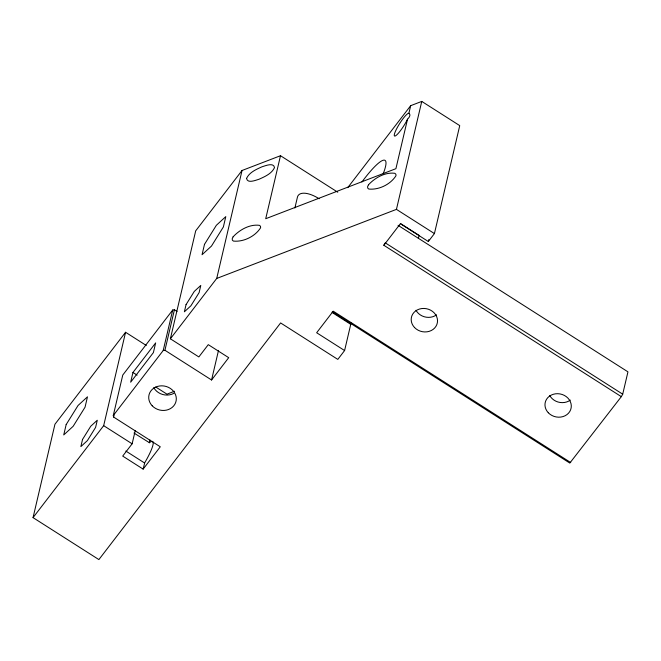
<?xml version="1.0" encoding="UTF-8"?>
<svg xmlns="http://www.w3.org/2000/svg" width="661" height="661" viewBox="0 0 661 661"><rect width="100%" height="100%" fill="white"/><g stroke="black" fill="none" stroke-linecap="round" stroke-linejoin="round"><path stroke-width="0.99" d="M351.123 323.055A14.096 2.47 -57.5 0 0 350.743 324.344L344.596 350.553L337.812 359.394L280.611 322.94L98.886 559.586L33.05 517.629L54.954 424.23L125.573 332.268L146.279 345.463M33.05 517.629L103.67 425.667L125.573 332.268M135.199 430.749L132.134 443.804L122.706 456.09L143.14 469.112L160.276 446.795L113.626 417.066L113.279 415.529L122.772 375.043L172.711 310.009L174.421 309.786L177.016 311.43M113.626 417.066L114.089 415.091M132.952 372.482L130.671 382.19L153.385 352.61L155.657 342.902L132.952 372.482L137.108 375.126M113.279 415.529L163.217 350.495L172.711 310.009M163.217 350.495L164.928 350.264L174.421 309.786M164.928 350.264L211.57 379.992L228.706 357.675L208.281 344.654L198.845 356.94L170.381 338.796L195.697 230.838L242.042 170.488L280.495 155.715L337.771 192.211M143.14 469.112L144.726 462.741A27.349 4.792 -57.5 0 0 149.419 442.713L133.985 433.046M149.303 442.812L149.973 439.978M170.381 338.796L216.717 278.446L242.042 170.488M211.57 379.992L218.518 350.371M280.495 155.715L265.714 218.725L395.914 168.679L407.523 119.187C408.969 117.84 411.324 114.741 408.837 113.271A13.46 2.363 -57.5 0 0 398.12 126.086A13.46 2.363 -57.5 0 0 395.881 135.604A13.46 2.363 -57.5 0 0 407.383 119.484L407.523 119.187M294.889 207.984L297.425 197.193A23.135 10.196 37.5 0 1 319.139 198.754M408.895 113.312L410.688 105.669L421.759 101.414L459.742 125.623L434.426 233.581L428.328 241.521L400.384 223.707L383.826 245.281L621.332 396.65L622.712 394.179L627.95 371.846L398.062 225.335M216.717 278.446L396.443 209.372L421.759 101.414M418.38 238.29L419.066 235.374L400.434 223.501M428.328 241.521L428.782 239.579M383.826 245.281L384.743 243.636M347.719 187.674L410.688 105.669M332.293 311.711L569.807 463.072L621.332 396.65M174.413 391.246L167.002 394.179L155.748 387.007M396.443 209.372L434.426 233.581M385.198 242.81L622.712 394.179M570.724 462.551L333.218 311.182L316.652 332.747L344.596 350.553M332.119 312.471L350.743 324.344M103.67 425.667L132.134 443.804M125.846 451.05L144.577 462.989M436.524 314.843A13.253 11.667 13.2 0 1 416 310.29M570.303 400.095A13.253 11.667 13.2 0 1 549.77 395.551M361.931 181.965A48.377 8.477 -57.5 0 1 383.215 173.719M173.868 393.328A13.881 12.22 13.2 0 1 153.782 387.643M246.57 178.379C247.363 183.841 255.724 180.205 259.087 179.222C264.863 176.627 271.688 173.686 274.513 167.638C273.72 162.176 265.358 165.812 261.996 166.795C256.22 169.39 249.395 172.323 246.57 178.379M66.166 424.569L63.729 434.955L73.173 426.271L85.046 407.201L87.483 396.807L78.048 405.49L66.166 424.569M82.542 439.425L80.857 446.605L87.384 440.606L95.597 427.411L97.283 420.231L90.755 426.229L82.542 439.425M186.055 304.622L184.369 311.81L190.897 305.803L199.11 292.616L200.795 285.428L194.268 291.435L186.055 304.622M204.489 244.355L202.051 254.741L211.487 246.057L223.36 226.987L225.798 216.601L216.362 225.285L204.489 244.355M233.093 236.836L232.234 238.654L232.333 240.108L233.391 241.083C243.562 242.141 255.187 236.398 260.616 227.748L260.517 226.302L259.451 225.327C249.66 224.046 239.596 229.805 233.093 236.836M368.474 184.807L367.607 186.625L367.706 188.071L368.764 189.046C378.935 190.104 390.56 184.369 395.989 175.719L395.889 174.264L394.832 173.289C385.041 172.017 374.969 177.776 368.474 184.807M414.513 327.492A13.253 11.667 13.2 0 0 436.863 324.518A13.253 11.667 13.2 0 0 421.701 308.563A13.253 11.667 13.2 0 0 414.513 327.492M548.291 412.745A13.253 11.667 13.2 0 0 570.633 409.779A13.253 11.667 13.2 0 0 555.48 393.816A13.253 11.667 13.2 0 0 548.291 412.745M152.195 405.788A13.881 12.22 13.2 0 0 175.611 402.681A13.881 12.22 13.2 0 0 159.731 385.958A13.881 12.22 13.2 0 0 152.195 405.788"/></g></svg>
